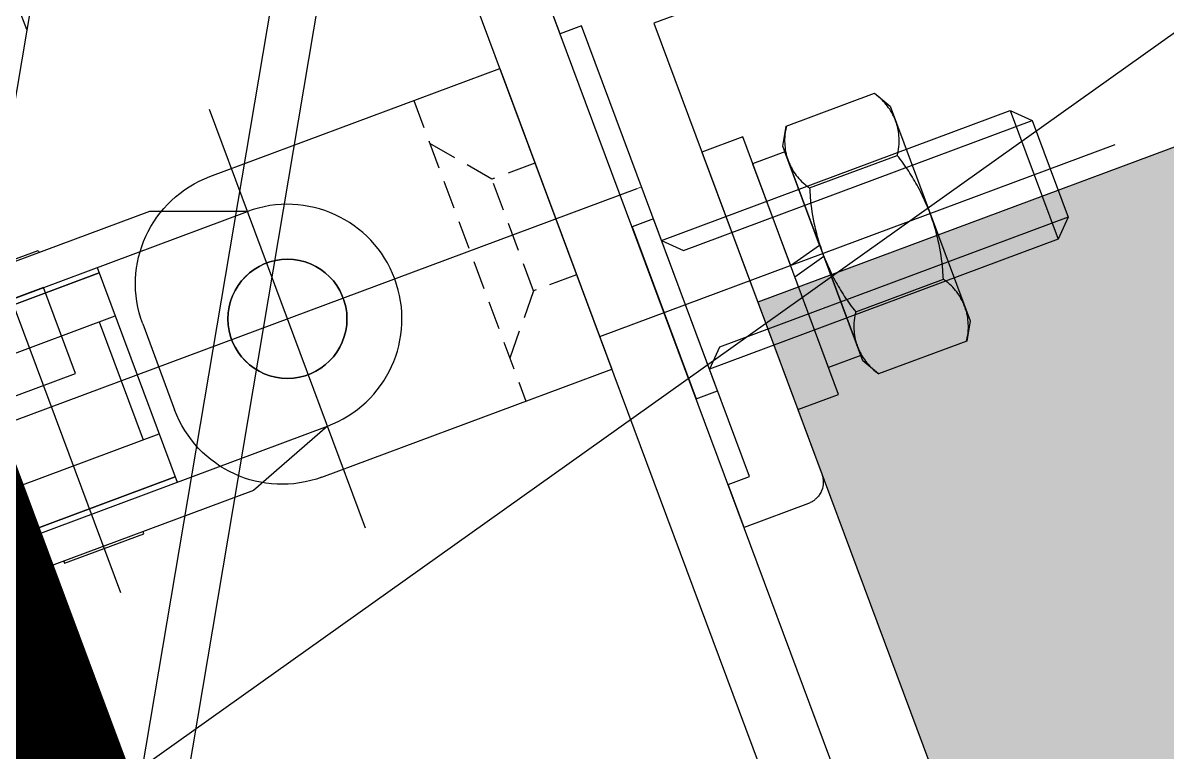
# Model space of a CAD drawing. Extents: x 12199666 to 24617114, y 1197707 to 2548648.
# Drawn here: x 12303312.1 to 12303362.06, y 1249029.2 to 1249061.04 of the extents above; entities that cross this region are included whole.
import ezdxf

# ---------------------------------------------------------------- set-up
doc = ezdxf.new("R2010")
doc.units = 0
doc.header["$LTSCALE"] = 10
doc.header["$MEASUREMENT"] = 0
for name, pattern in [('TX-PLAN-T1-F11$0$ACAD_ISO04W100', [30, 24, -3, 0, -3]), ('TX-PLAN-T1-F11$0$CENTER-PISA', [11, 6, -2, 1, -2]), ('TX-PLAN-T1-F11$0$HIDDEN-PISA', [4.5, 2.5, -2]), ('TX-PLAN-T1-F11$0$HIDDEN2', [0.1875, 0.125, -0.0625]), ('TX-PLAN-T1-F11$0$VERDECKT', [9.525, 6.35, -3.175])]:
    doc.linetypes.add(name, pattern=pattern)
doc.layers.add('TX-PLAN-T1-F11$0$_EDO-ALUMINIUM-SECTION', color=90, linetype='Continuous', lineweight=30)
for name, color, linetype in [('TX-PLAN-T1-F11$0$AXIS', 3, 'Continuous'), ('TX-PLAN-T1-F11$0$DH_VERDECKT', 6, 'TX-PLAN-T1-F11$0$VERDECKT'), ('TX-PLAN-T1-F11$0$F-Alum', 4, 'Continuous'), ('TX-PLAN-T1-F11$0$F-Bolt', 32, 'Continuous'), ('TX-PLAN-T1-F11$0$F-center', 6, 'TX-PLAN-T1-F11$0$ACAD_ISO04W100'), ('TX-PLAN-T1-F11$0$F-Misc', 1, 'Continuous'), ('TX-PLAN-T1-F11$0$F_MISC', 8, 'Continuous'), ('TX-PLAN-T1-F11$0$Hatch', 8, 'Continuous'), ('TX-PLAN-T1-F11$0$INSUL', 173, 'Continuous')]:
    doc.layers.add(name, color=color, linetype=linetype)
doc.layers.add('TX-PLAN-T1-F11$0$bangong', color=5, linetype='Continuous', true_color=0x0000ff)

# ---------------------------------------------------------------- blocks, each defined once
blk = doc.blocks.new('TX-PLAN-T1-F11$0$M6x18_Stud_Bolt-flat-1')
at = {"color": 8, "linetype": 'TX-PLAN-T1-F11$0$HIDDEN-PISA'}
for p, q in [((1, 3), (1.75, 2.25)), ((17.25, 3), (17.25, -3)), ((1.75, 2.25), (18, 2.25)), ((1.75, -2.25), (1, -3)), ((18, -2.25), (1.75, -2.25))]:
    blk.add_line(p, q, dxfattribs=at)
at = {"color": 54}
blk.add_line((18, 2.25), (18, -2.25), dxfattribs=at)
blk.add_lwpolyline([(0, -4), (1, -4), (1, 4), (0, 4)], close=True, dxfattribs=at)
blk.add_lwpolyline([(1, 3), (17.25, 3), (18, 2.25), (18, -2.25), (17.25, -3), (1, -3)], dxfattribs=at)
at = {"layer": 'TX-PLAN-T1-F11$0$AXIS', "color": 8, "linetype": 'TX-PLAN-T1-F11$0$CENTER-PISA'}
blk.add_line((21, 0), (-3, 0), dxfattribs=at)
blk = doc.blocks.new('TX-PLAN-T1-F11$0$M6_Nut-3-flat-1')
at = {"color": 32}
for p, q in [((0.459, 2.887), (4.541, 2.887)), ((0.459, -2.887), (4.541, -2.887))]:
    blk.add_line(p, q, dxfattribs=at)
blk.add_lwpolyline([(0, 5), (0.447, 5.774), (4.553, 5.774), (5, 5), (5, -5), (4.553, -5.774), (0.447, -5.774), (0, -5)], close=True, dxfattribs=at)
at = {"color": 32, "flags": 128}
for points in [[(0.459, 5.774, 0.005227), (0.429, 5.731, 0.043988), (0.216, 5.347, 0.036571), (0.092, 5.003, 0.034751), (0.022, 4.663, 0.021821), (0.003, 4.446, 0.022804), (0.003, 4.218, 0.022806), (0.023, 3.991, 0.021818), (0.062, 3.776, 0.034754), (0.162, 3.444, 0.036571), (0.316, 3.113, 0.026736), (0.459, 2.887, 0.010673), (0.344, 2.506, 0.034751), (0.083, 1.24, 0.021821), (0.01, 0.431, 0.022804), (0.009, -0.418, 0.022806), (0.086, -1.264, 0.021818), (0.231, -2.063, 0.022959), (0.459, -2.887, 0.005227), (0.429, -2.93, 0.043988), (0.216, -3.314, 0.036571), (0.092, -3.657, 0.034751), (0.022, -3.997, 0.021821), (0.003, -4.214, 0.022804), (0.003, -4.442, 0.022806), (0.023, -4.669, 0.021818), (0.062, -4.884, 0.034754), (0.162, -5.216, 0.036571), (0.316, -5.547, 0.026736), (0.459, -5.774)], [(4.541, -5.774, 0.005227), (4.571, -5.731, 0.043988), (4.784, -5.347, 0.036571), (4.908, -5.003, 0.034751), (4.978, -4.663, 0.021821), (4.997, -4.446, 0.022806), (4.997, -4.218, 0.022804), (4.977, -3.991, 0.021821), (4.938, -3.776, 0.034751), (4.838, -3.444, 0.036571), (4.684, -3.113, 0.026737), (4.541, -2.887, 0.010673), (4.656, -2.506, 0.034751), (4.917, -1.24, 0.021821), (4.99, -0.431, 0.022806), (4.991, 0.418, 0.022804), (4.914, 1.264, 0.021821), (4.769, 2.063, 0.022958), (4.541, 2.887, 0.005227), (4.571, 2.93, 0.043988), (4.784, 3.314, 0.036571), (4.908, 3.657, 0.034751), (4.978, 3.997, 0.021821), (4.997, 4.214, 0.022806), (4.997, 4.442, 0.022804), (4.977, 4.669, 0.021821), (4.938, 4.884, 0.034751), (4.838, 5.216, 0.036571), (4.684, 5.547, 0.026737), (4.541, 5.774)]]:
    blk.add_lwpolyline(points, format="xyb", dxfattribs=at)
blk = doc.blocks.new('TX-PLAN-T1-F11$0$M6_Spring_Washer-flat-1')
at = {"color": 32}
for points in [[(1.5, 0.402), (1.5, 4.75), (0, 4.75), (0, 0)], [(0, -0.518), (1.5, -0.116), (1.5, -4.75), (0, -4.75)]]:
    blk.add_lwpolyline(points, close=True, dxfattribs=at)
blk = doc.blocks.new('TX-PLAN-T1-F11$0$M6_Flat_Washer-flat-1')
at = {"color": 32}
blk.add_lwpolyline([(0, -6), (1.9, -6), (1.9, 6), (0, 6)], close=True, dxfattribs=at)
blk = doc.blocks.new('*U195')
at = {"layer": 'TX-PLAN-T1-F11$0$INSUL', "lineweight": 0}
h = blk.add_hatch(dxfattribs=at)
h.set_pattern_fill('岩棉', color=256, scale=60, style=0, pattern_type=2)
h.set_pattern_definition([(171.7889, (31.98, 119.4286), (-403.9210345, 60.0000015), [2.0005, -418.1072]), (146.90866, (33.7337, 118.2857), (-95.0402426, 60.000001), [2.0932, -437.4871]), (132.32733, (35.0349, 116.8571), (-106.920274, 119.9999995), [1.9323, -403.8515]), (114.797, (35.827, 115.143), (-23.76006, 60), [1.8884, -196.3933]), (91.62022, (35.8834, 113.1429), (-11.88003, 360), [2.0008, -418.1672]), (82.824825, (30.05657, 66.85714), (83.160209665, 659.99999822), [46.65104, -9750.0678]), (97.175175, (41.82346, 66.85714), (-83.16021149, 659.999997991), [46.65104, -9750.0678]), (88.37978, (35.9966, 113.1429), (11.880026, 360), [2.0008, -418.1672]), (65.203, (36.053, 115.143), (23.76006, 60), [1.8884, -196.3933]), (47.67267, (36.8452, 116.8571), (106.920274, 120), [1.9323, -403.8515]), (33.09134, (38.1463, 118.2857), (95.040242, 60.000002), [2.0932, -437.4871]), (8.2111, (39.9, 119.4286), (403.921035, 60), [2.0005, -418.1072]), (87.1662, (30, 65.7143), (11.880025, 180), [1.1443, -239.1496]), (103.9014, (30.283, 64.5714), (-47.520122, 180), [1.1773, -246.0642]), (111.6036, (30.735, 63.429), (-11.88003, 60), [1.2292, -63.304]), (122.76135, (31.4709, 62.2857), (-35.640092, 60), [1.359, -284.0386]), (138.29055, (32.4326, 61.4286), (-71.280182, 60.000001), [1.2883, -269.2446]), (152.0035, (33.5074, 60.8571), (-106.920275, 60), [1.2173, -254.4187]), (166.4772, (34.6954, 60.5714), (-237.600608, 60.000002), [1.2219, -255.3723]), (167.07075, (35.94, 60.2857), (-249.48064, 60), [1.277, -266.8823]), (12.92924, (35.94, 60.2857), (249.48064, 60), [1.277, -266.8823]), (13.5228, (37.1846, 60.5714), (237.600609, 60), [1.2219, -255.3723]), (27.9965, (38.3726, 60.8571), (118.800303, 60.000002), [1.2173, -254.4187]), (41.70945, (39.4475, 61.4286), (71.280181, 60.000002), [1.2883, -269.2446]), (57.23865, (40.4092, 62.2857), (118.800303, 180.000001), [1.359, -284.0386]), (68.3964, (41.145, 63.429), (11.88003, 60), [1.2292, -63.304]), (76.0986, (41.5972, 64.5714), (11.88003, 60), [1.1773, -246.0642]), (92.8338, (41.88, 65.7143), (-11.88003, 180), [1.1443, -239.1496])])
h.paths.add_polyline_path([(0, 0), (429.971, 0), (429.971, 60), (0, 60)])
at = {"layer": 'TX-PLAN-T1-F11$0$INSUL'}
blk.add_lwpolyline([(0, 0), (429.971, 0), (429.971, 60), (0, 60)], close=True, dxfattribs=at)
blk = doc.blocks.new('TX-PLAN-T1-F11$0$A$C61A55DDB')
at = {"layer": 'TX-PLAN-T1-F11$0$F-center'}
for p, q in [((61.013, 11.25), (61.013, 30.75)), ((50.014, 12.336), (50.014, 29.993)), ((43.242, 21), (77.303, 21))]:
    blk.add_line(p, q, dxfattribs=at)
at = {"layer": 'TX-PLAN-T1-F11$0$F-Misc'}
for p, q in [((48.164, 27.6), (51.864, 27.6)), ((51.864, 27.6), (51.864, 27.5)), ((44.551, 3), (44.551, 27)), ((54.013, 26), (54.013, 16)), ((54.013, 25.75), (44.551, 25.75)), ((44.551, 25.75), (54.013, 25.75)), ((44.551, 23.75), (54.013, 23.75)), ((53.264, 23.75), (53.264, 18.25)), ((44.551, 18.25), (54.013, 18.25)), ((54.013, 16.25), (44.551, 16.25)), ((44.551, 16.25), (54.013, 16.25)), ((48.164, 14.5), (48.164, 14.4)), ((51.864, 14.4), (51.864, 14.5)), ((48.164, 14.4), (51.864, 14.4))]:
    blk.add_line(p, q, dxfattribs=at)
blk.add_lwpolyline([(61.013, 16), (57.012, 14.5), (45.013, 14.5), (45.013, 16), (61.013, 16, 1), (61.013, 26), (57.012, 27.5), (45.013, 27.5), (45.013, 26), (61.013, 26)], format="xyb", dxfattribs=at)
blk.add_circle((61.013, 21), 2.6, dxfattribs=at)
blk = doc.blocks.new('TX-PLAN-T1-F11$0$A$C33AB10BB')
at = {"layer": 'TX-PLAN-T1-F11$0$DH_VERDECKT', "color": 8, "linetype": 'TX-PLAN-T1-F11$0$HIDDEN2'}
blk.add_line((7.975, 14), (7.975, 0), dxfattribs=at)
at = {"layer": 'TX-PLAN-T1-F11$0$F-Bolt', "color": 8, "linetype": 'TX-PLAN-T1-F11$0$HIDDEN2'}
for p, q in [((5.975, 9.6), (7.975, 12)), ((3.975, 9.6), (5.975, 9.6)), ((5.975, 4.4), (5.975, 9.6)), ((3.975, 4.4), (5.975, 4.4)), ((5.975, 4.4), (7.975, 2))]:
    blk.add_line(p, q, dxfattribs=at)
at = {"layer": 'TX-PLAN-T1-F11$0$F-center', "color": 1, "linetype": 'TX-PLAN-T1-F11$0$ACAD_ISO04W100', "lineweight": 20, "ltscale": 0.05}
for p, q in [((16.475, 1.301), (16.475, 12.699)), ((10.983, 7), (21.967, 7))]:
    blk.add_line(p, q, dxfattribs=at)
at = {"layer": 'TX-PLAN-T1-F11$0$F-Misc', "color": 1}
for p, q in [((17.475, 14), (3.975, 14)), ((3.975, 14), (3.975, 0)), ((22.475, 9), (22.475, 5)), ((17.475, 0), (3.975, 0))]:
    blk.add_line(p, q, dxfattribs=at)
at = {"layer": 'TX-PLAN-T1-F11$0$F-Misc', "color": 1, "linetype": 'TX-PLAN-T1-F11$0$ACAD_ISO04W100', "lineweight": 20, "ltscale": 0.05}
blk.add_line((11.397, 7), (0, 7), dxfattribs=at)
at = {"layer": 'TX-PLAN-T1-F11$0$F-Misc', "color": 1, "linetype": 'Continuous'}
blk.add_circle((16.475, 7), 2.6, dxfattribs=at)
at = {"layer": 'TX-PLAN-T1-F11$0$F-Misc', "color": 1}
for centre, start, end in [((17.475, 9), 0, 90), ((17.475, 5), 270, 0)]:
    blk.add_arc(centre, 5, start, end, dxfattribs=at)
blk = doc.blocks.new('TX-PLAN-T1-F11$0$A$C31F16DB5')
at = {"layer": 'TX-PLAN-T1-F11$0$F-Alum', "flags": 128}
blk.add_lwpolyline([(-212.742, 318.967), (-215.448, 317.403), (-204.943, 299.22, -0.098592), (-204.817, 298.85, -0.082496), (-204.828, 298.522, -0.052185), (-204.891, 298.324, -0.043988), (-204.974, 298.169, -0.036571), (-205.063, 298.053, -0.034751), (-205.163, 297.956, -0.021821), (-205.231, 297.903, -0.022806), (-205.308, 297.854, -0.000105), (-205.309, 297.854), (-207.906, 296.353), (-208.907, 298.085), (-208.041, 298.585), (-218.546, 316.768), (-219.412, 316.268), (-220.412, 318)], format="xyb", dxfattribs=at)
at = {"layer": 'TX-PLAN-T1-F11$0$F-Alum'}
blk.add_lwpolyline([(4.086, -76.588), (6.683, -75.087), (-223.164, 322.762), (-225.761, 321.261)], close=True, dxfattribs=at)
at = {"layer": 'TX-PLAN-T1-F11$0$F-Misc', "color": 1, "extrusion": (5.38754e-07, 3.11279e-07, 1), "xscale": -1, "rotation": 30.01599999542622}
blk.add_blockref('TX-PLAN-T1-F11$0$A$C33AB10BB', (-211.312, 304.196, 0), dxfattribs=at)
at = {"layer": 'TX-PLAN-T1-F11$0$F_MISC', "ltscale": 18000, "extrusion": (6.80052e-07, -9.06782e-07, -1), "xscale": -1, "rotation": 239.9840001645362}
blk.add_blockref('*U195', (-58.098, -36.144, 0), dxfattribs=at)
at = {"layer": 'TX-PLAN-T1-F11$0$F_MISC', "rotation": 30.01599997489868}
for name, p in [('TX-PLAN-T1-F11$0$M6x18_Stud_Bolt-flat-1', (-212.908, 305.011)), ('TX-PLAN-T1-F11$0$M6_Nut-3-flat-1', (-206.5, 308.713, 0)), ('TX-PLAN-T1-F11$0$M6_Flat_Washer-flat-1', (-209.444, 307.012, 0)), ('TX-PLAN-T1-F11$0$M6_Spring_Washer-flat-1', (-207.799, 307.962, 0))]:
    blk.add_blockref(name, p, dxfattribs=at)
at = {"layer": 'TX-PLAN-T1-F11$0$F_MISC', "extrusion": (-1.94446e-08, -8.4985e-09, 1), "rotation": 30.01599981706476}
blk.add_blockref('TX-PLAN-T1-F11$0$A$C61A55DDB', (-271.404, 253.311, 0), dxfattribs=at)
blk = doc.blocks.new('TX-PLAN-T1-F11$0$TY001')
at = {"layer": 'TX-PLAN-T1-F11$0$Hatch'}
h = blk.add_hatch(dxfattribs=at)
h.set_pattern_fill('ANGLE', color=256, scale=10, angle=30.016)
h.set_pattern_definition([(30.016, (7246.2216, 83575.3152), (-1.37566501, 2.381185795), [2, -0.75]), (120.016, (7246.2216, 83575.3152), (-2.381185795, -1.37566501), [2, -0.75])])
h.paths.add_polyline_path([(60, 120.977), (68, 120.977), (68, 47.581), (48.194, 36.14), (16.622, 36.14), (16.622, 44.14), (46.049, 44.14), (60, 52.199)])
at = {"layer": 'TX-PLAN-T1-F11$0$F-Alum', "flags": 128}
blk.add_lwpolyline([(9.093, -11.858), (78.354, 28.156), (78.354, 67.559), (65.996, 88.951), (67.727, 89.951), (80.354, 68.095), (80.354, 27.002), (8.361, -14.59)], dxfattribs=at)
blk.add_lwpolyline([(70.597, 53.702), (20.374, 24.687), (53.011, -31.805), (56.474, -29.804), (25.839, 23.224), (72.598, 50.238)], close=True, dxfattribs=at)
at = {"layer": 'TX-PLAN-T1-F11$0$Hatch'}
blk.add_lwpolyline([(60, 120.977), (68, 120.977), (68, 47.581), (48.194, 36.14), (16.622, 36.14), (16.622, 44.14), (46.049, 44.14), (60, 52.199), (60, 120.977)], dxfattribs=at)
blk.add_blockref('TX-PLAN-T1-F11$0$A$C31F16DB5', (310.409, -247.887))
blk = doc.blocks.new('TX-PLAN-T1-F11$0$A$C21521A5F')
at = {"rotation": 90}
blk.add_blockref('TX-PLAN-T1-F11$0$TY001', (388.717, 6260.22, 0), dxfattribs=at)
blk = doc.blocks.new('TX-PLAN-T1-F11$0$标准层幕墙0118')
at = {"color": 3, "rotation": 270}
blk.add_blockref('TX-PLAN-T1-F11$0$A$C21521A5F', (4239.78, -661.283, 0), dxfattribs=at)
blk = doc.blocks.new('TX-PLAN-T1-F11')
at = {"layer": 'TX-PLAN-T1-F11$0$bangong'}
h = blk.add_hatch(dxfattribs=at)
h.set_pattern_fill('ANSI31', color=256, scale=100)
h.set_pattern_definition([(35.42362, (12267498.76, 1237188.21), (-92.0142, 129.36362), [])])
h.paths.add_polyline_path([(12311684.183, 1287370.211), (12310206.37, 1278610.928), (12302958.797, 1279833.691), (12302775.842, 1278749.277), (12300113.469, 1279198.456), (12299082.019, 1273084.855), (12299673.662, 1272985.036), (12298342.759, 1265096.52), (12297751.208, 1265196.323), (12297252.12, 1262238.129), (12297843.64, 1262138.332), (12297460.906, 1259869.794), (12299531.677, 1259520.426), (12299348.734, 1258436.087), (12307533.156, 1257055.26), (12306093.664, 1248523.112), (12305034.816, 1248138.599), (12304987.29, 1248120.884), (12304730.885, 1248810.155), (12304726.228, 1248813.755), (12304668.762, 1248792.336), (12303555.719, 1248388.142), (12303508.193, 1248370.428), (12303251.788, 1249059.699), (12303247.131, 1249063.299), (12303189.665, 1249041.879), (12302076.622, 1248637.686), (12302029.096, 1248619.971), (12301772.691, 1249309.242), (12301768.034, 1249312.842), (12301710.568, 1249291.423), (12300597.525, 1248887.229), (12300549.999, 1248869.515), (12300293.594, 1249558.786), (12300288.937, 1249562.386), (12300231.471, 1249540.966), (12299118.428, 1249136.773), (12299070.902, 1249119.058), (12298814.497, 1249808.329), (12298809.84, 1249811.929), (12298752.374, 1249790.51), (12297639.33, 1249386.316), (12297591.805, 1249368.602), (12297335.4, 1250057.873), (12297330.743, 1250061.473), (12297273.277, 1250040.053), (12296160.233, 1249635.86), (12296112.707, 1249618.145), (12295856.303, 1250307.416), (12295851.646, 1250311.016), (12295794.18, 1250289.597), (12294681.136, 1249885.403), (12294633.61, 1249867.689), (12294377.206, 1250556.96), (12294372.549, 1250560.56), (12294315.083, 1250539.14), (12293202.039, 1250134.947), (12293154.513, 1250117.232), (12292896.372, 1250811.171), (12292836.972, 1250784.745), (12291908.277, 1250382.531), (12291867.162, 1250364.24), (12291547.285, 1251083.258), (12291482.395, 1251070.586), (12290489.94, 1250886.97), (12290445.774, 1250878.345), (12290294.648, 1251652.246), (12290228.303, 1251656.874), (12289222.198, 1251737.08), (12289177.307, 1251740.211), (12289232.177, 1252526.818), (12289169.306, 1252548.504), (12288218.477, 1252887.037), (12288175.936, 1252901.71), (12288433.044, 1253647.134), (12288377.953, 1253684.391), (12287547.541, 1254258.06), (12287510.265, 1254283.269), (12287951.996, 1254936.442), (12287908.46, 1254986.718), (12287255.355, 1255756.22), (12287225.897, 1255790.239), (12287822.05, 1256306.465), (12287791.112, 1256365.586), (12287330.161, 1257267.992), (12287309.297, 1257307.862), (12288006.715, 1257672.828), (12287983.769, 1257734.39), (12287579.576, 1258847.433), (12287561.861, 1258894.959), (12288251.132, 1259151.364), (12288254.732, 1259156.021), (12288233.313, 1259213.487), (12287829.119, 1260326.53), (12287811.405, 1260374.056), (12288500.676, 1260630.461), (12288504.276, 1260635.118), (12288482.856, 1260692.584), (12288078.663, 1261805.627), (12288060.948, 1261853.153), (12288750.219, 1262109.558), (12288753.819, 1262114.215), (12288732.4, 1262171.681), (12288328.206, 1263284.725), (12288310.492, 1263332.25), (12288999.763, 1263588.655), (12289003.363, 1263593.312), (12288981.943, 1263650.778), (12288577.75, 1264763.822), (12288560.035, 1264811.348), (12289249.306, 1265067.752), (12289252.906, 1265072.409), (12289231.487, 1265129.875), (12288827.293, 1266242.919), (12288809.579, 1266290.445), (12289498.85, 1266546.849), (12289502.45, 1266551.506), (12289481.03, 1266608.972), (12289076.837, 1267722.016), (12289059.122, 1267769.542), (12289748.393, 1268025.946), (12289751.993, 1268030.603), (12289730.574, 1268088.069), (12289326.38, 1269201.113), (12289308.666, 1269248.639), (12289997.937, 1269505.043), (12290001.537, 1269509.7), (12289980.117, 1269567.166), (12289575.924, 1270680.21), (12289558.209, 1270727.736), (12290247.48, 1270984.14), (12290251.08, 1270988.797), (12290229.661, 1271046.263), (12289825.467, 1272159.307), (12289807.753, 1272206.833), (12290497.024, 1272463.237), (12290500.624, 1272467.894), (12290479.204, 1272525.36), (12290075.011, 1273638.404), (12290057.296, 1273685.93), (12290746.567, 1273942.334), (12290750.167, 1273946.991), (12290728.748, 1274004.458), (12290324.554, 1275117.501), (12290306.84, 1275165.027), (12290996.111, 1275421.431), (12290999.711, 1275426.089), (12290978.291, 1275483.555), (12290574.098, 1276596.598), (12290556.383, 1276644.124), (12291245.654, 1276900.528), (12291249.254, 1276905.186), (12291227.835, 1276962.652), (12290823.641, 1278075.695), (12290805.927, 1278123.221), (12291495.198, 1278379.625), (12291498.798, 1278384.283), (12291477.378, 1278441.749), (12291073.185, 1279554.792), (12291055.47, 1279602.318), (12291744.741, 1279858.722), (12291748.341, 1279863.38), (12291726.922, 1279920.846), (12291322.728, 1281033.889), (12291305.014, 1281081.415), (12291994.285, 1281337.819), (12291997.885, 1281342.477), (12291976.465, 1281399.943), (12291572.272, 1282512.986), (12291554.557, 1282560.512), (12292243.828, 1282816.916), (12292247.428, 1282821.574), (12292226.009, 1282879.04), (12291821.815, 1283992.083), (12291804.101, 1284039.609), (12292498.04, 1284297.75), (12292471.614, 1284357.151), (12292069.4, 1285285.845), (12292051.108, 1285326.96), (12292770.126, 1285646.837), (12292757.454, 1285711.728), (12292573.838, 1286704.182), (12292565.213, 1286748.348), (12293339.114, 1286899.474), (12293343.742, 1286965.819), (12293423.948, 1287971.925), (12293427.08, 1288016.815), (12294213.687, 1287961.945), (12294235.372, 1288024.817), (12294573.905, 1288975.646), (12294588.578, 1289018.186), (12295334.002, 1288761.078), (12295371.259, 1288816.169), (12295944.928, 1289646.582), (12295970.137, 1289683.858), (12296623.31, 1289242.126), (12296673.586, 1289285.662), (12297443.089, 1289938.768), (12297477.107, 1289968.225), (12297993.333, 1289372.072), (12298052.455, 1289403.011), (12298954.86, 1289863.961), (12298994.731, 1289884.826), (12299359.696, 1289187.407), (12299421.258, 1289210.353), (12300534.302, 1289614.547), (12300581.828, 1289632.261), (12300838.232, 1288942.99), (12300842.889, 1288939.39), (12300900.355, 1288960.81), (12302013.399, 1289365.003), (12302060.925, 1289382.718), (12302317.329, 1288693.447), (12302321.986, 1288689.847), (12302379.453, 1288711.266), (12303492.496, 1289115.46), (12303540.022, 1289133.174), (12303796.426, 1288443.903), (12303801.084, 1288440.303), (12303858.55, 1288461.723), (12304971.593, 1288865.916), (12305019.119, 1288883.631), (12305275.523, 1288194.36), (12305280.181, 1288190.76), (12305337.647, 1288212.179), (12306450.69, 1288616.373), (12306498.216, 1288634.087), (12306754.62, 1287944.816), (12306759.278, 1287941.216), (12306816.744, 1287962.636), (12307929.787, 1288366.829), (12307977.313, 1288384.544), (12308233.717, 1287695.273), (12308238.375, 1287691.673), (12308295.841, 1287713.092), (12309408.884, 1288117.286), (12309456.41, 1288135), (12309712.814, 1287445.729), (12309717.472, 1287442.129), (12309774.938, 1287463.549), (12310887.981, 1287867.742), (12310935.507, 1287885.457), (12311191.911, 1287196.186), (12311196.569, 1287192.586), (12311254.035, 1287214.005)])
at = {"layer": 'TX-PLAN-T1-F11$0$bangong', "const_width": 100}
blk.add_lwpolyline([(12304668.762, 1248792.336), (12303555.719, 1248388.142), (12303508.193, 1248370.428), (12303251.788, 1249059.699), (12303247.131, 1249063.299), (12303189.665, 1249041.879), (12302076.622, 1248637.686), (12302029.096, 1248619.971), (12301772.691, 1249309.242), (12301768.034, 1249312.842), (12301710.568, 1249291.423), (12300597.525, 1248887.229), (12300549.999, 1248869.515), (12300293.594, 1249558.786), (12300288.937, 1249562.386), (12300231.471, 1249540.966), (12299118.428, 1249136.773)], dxfattribs=at)
at = {"layer": 'TX-PLAN-T1-F11$0$_EDO-ALUMINIUM-SECTION', "rotation": 350.4236156863823}
blk.add_blockref('TX-PLAN-T1-F11$0$标准层幕墙0118', (12293055.45, 1251790.443), dxfattribs=at)

msp = doc.modelspace()

# ---------------------------------------------------------------- block references
msp.add_blockref('TX-PLAN-T1-F11', (0, 0))

doc.saveas('drawing.dxf')
